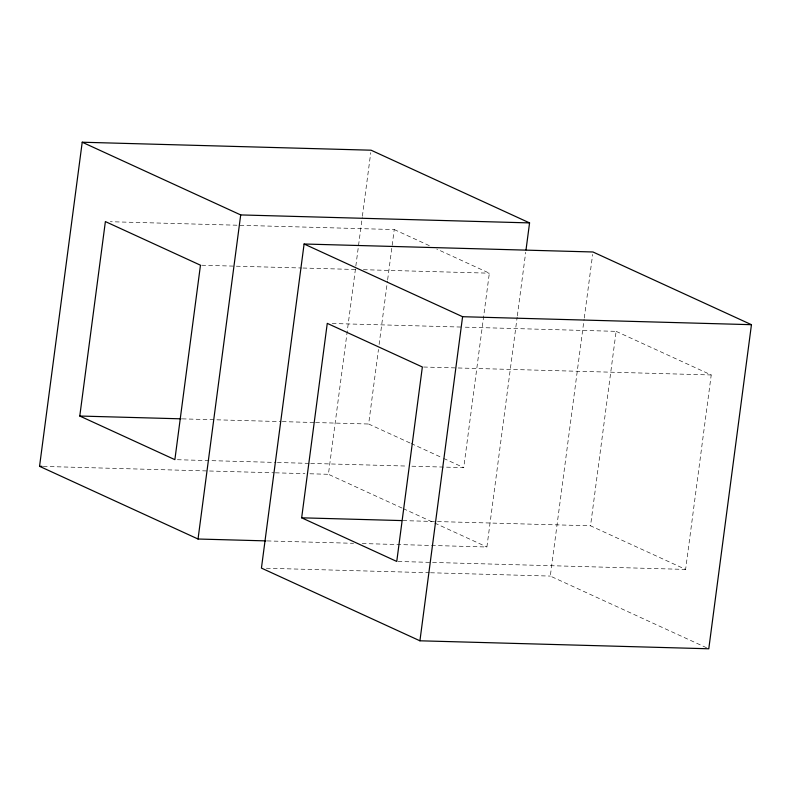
<?xml version="1.0" encoding="UTF-8"?>
<svg xmlns="http://www.w3.org/2000/svg" width="791" height="791" viewBox="0 0 791 791"><rect width="100%" height="100%" fill="white"/><g stroke="black" fill="none" stroke-linecap="round" stroke-linejoin="round"><path stroke-width="0.59" stroke-dasharray="3.96 2.97" d="M402.075 508.079L328.413 474.293L362.229 217.466M362.387 216.24L370.761 152.653M410.035 443L368.646 424.016L378.464 349.414M379.107 344.52L387.481 280.924M387.649 279.707L394.244 229.558L110.315 221.717M411.893 466.206L463.734 467.639L489.342 273.182L436.761 249.066M362.219 543.546L486.9 546.996L517.176 317.072M517.334 315.856L525.708 252.26M706.551 647.75L550.299 576.075L584.104 319.248M584.272 318.031L592.637 254.435M616.13 331.35L711.218 374.964L685.619 569.421L590.531 525.797L616.13 331.35L463.051 327.118M201.705 265.232L301.697 268.001M302.933 268.03L356.019 269.504M363.425 269.701L489.342 273.182M332.2 323.499L461.815 327.079M423.59 367.024L456.921 367.944M458.157 367.973L711.218 374.964M182.237 418.864L281.003 421.593M282.229 421.623L314.334 422.513M315.56 422.542L368.646 424.016M177.342 459.719L276.099 462.448M277.334 462.488L309.429 463.368M310.665 463.407L406.95 466.067M43.258 466.413L274.101 472.791M275.337 472.82L304.96 473.641M309.894 473.779L328.413 474.293M402.886 520.616L436.217 521.536M437.453 521.566L590.531 525.797M267.17 540.925L353.577 543.308M397.992 561.472L431.322 562.391M432.558 562.431L685.619 569.421M266.369 568.235L429.315 572.733M430.551 572.763L550.299 576.075M394.244 229.558L430.047 245.981M411.162 443.514L442.485 457.88M443.603 458.394L463.734 467.639M403.192 508.593L486.9 546.996"/><path stroke-width="1.19" d="M265.934 540.886L198.037 539.017L39.55 466.314L82.215 142.222L371.078 150.201L529.565 222.904L526.025 249.808M79.782 416.036L105.381 221.579L200.469 265.203L174.87 459.65L79.782 416.036L181.01 418.825M198.037 539.017L240.701 214.925L82.215 142.222M304.1 244.004L261.435 568.096L419.922 640.799L708.785 648.778L751.45 324.686L592.963 251.983L304.1 244.004L462.587 316.707L751.45 324.686M301.658 517.818L327.266 323.361L422.354 366.984L396.756 561.442L301.658 517.818L401.65 520.577M419.922 640.799L462.587 316.707M240.701 214.925L529.565 222.904M39.55 466.314L42.022 466.374"/></g></svg>
